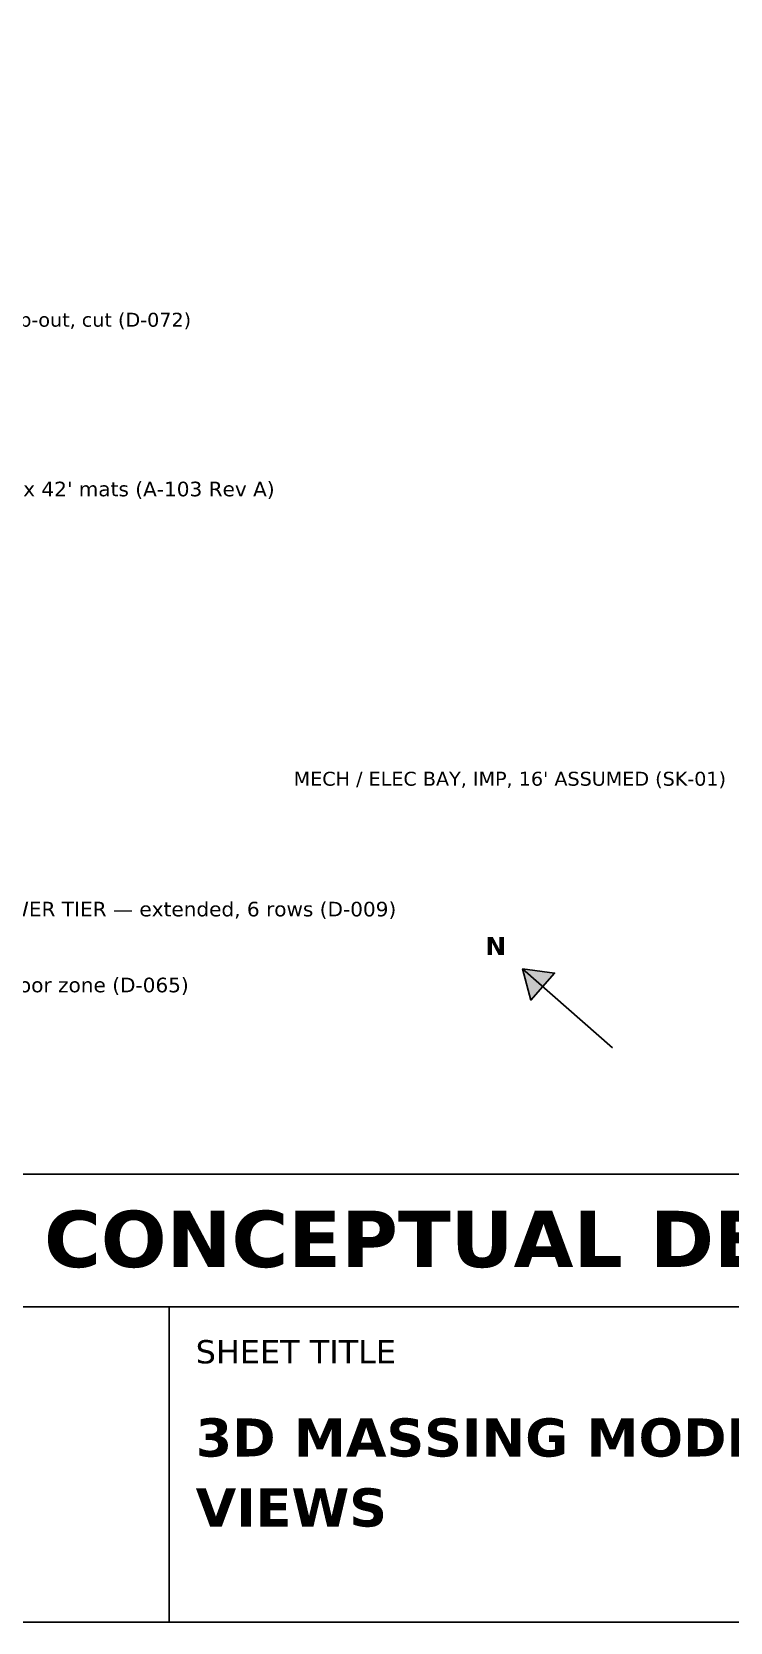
# Model space of a CAD drawing. Header units: inches. Extents: x 0.5 to 16.5, y 0.5 to 10.5.
# Drawn here: x 6.286 to 8.39, y 0.5 to 5.293 of the extents above; entities that cross this region are included whole.
import ezdxf
from ezdxf.enums import TextEntityAlignment as Align

# ---------------------------------------------------------------- set-up
doc = ezdxf.new("R2010")
doc.units = ezdxf.units.IN
doc.header["$MEASUREMENT"] = 0
doc.layers.add('A-ANNO-TEXT', color=7, linetype='Continuous')
doc.layers.add('G-ANNO-TTLB', color=7, linetype='Continuous')
doc.styles.add('KS-BOLD', font='DejaVuSans-Bold.ttf')
doc.styles.add('KS-REG', font='DejaVuSans.ttf')

msp = doc.modelspace()

# ---------------------------------------------------------------- hatches: boundary and pattern name
at = {"layer": 'A-ANNO-TEXT', "true_color": 0x000000}
msp.add_hatch(color=7, dxfattribs=at).paths.add_polyline_path([(7.7648, 2.4689), (7.79, 2.3748), (7.8613, 2.4559)])

# ---------------------------------------------------------------- linework, layer by layer
at = {"layer": 'A-ANNO-TEXT'}
msp.add_line((8.0352, 2.2311), (7.7648, 2.4689), dxfattribs=at)
msp.add_lwpolyline([(7.7648, 2.4689), (7.79, 2.3748), (7.8613, 2.4559)], close=True, dxfattribs=at)
at = {"layer": 'G-ANNO-TTLB'}
for p, q in [((0.5, 1.45), (16.5, 1.45)), ((6.7, 0.5), (6.7, 1.45))]:
    msp.add_line(p, q, dxfattribs=at)
for points in [[(0.5, 0.5), (16.5, 0.5), (16.5, 10.5), (0.5, 10.5)], [(0.5, 1.45), (16.5, 1.45), (16.5, 1.85), (0.5, 1.85)]]:
    msp.add_lwpolyline(points, close=True, dxfattribs=at)

# ---------------------------------------------------------------- texts
at = {"layer": 'A-ANNO-TEXT', "style": 'KS-REG'}
for s, height, p in [('restroom bump-out, cut (D-072)', 0.042, (5.8391, 4.4039)), ("EVENT FLOOR 120' x 144' + 4 x 42' mats (A-103 Rev A)", 0.044, (5.333, 3.8928)), ('TELESCOPIC LOWER TIER — extended, 6 rows (D-009)', 0.044, (5.7465, 2.6269)), ('SCREENING BAY floor zone (D-065)', 0.044, (5.6981, 2.3982))]:
    msp.add_text(s, height=height, dxfattribs=at).set_placement(p)
msp.add_text("MECH / ELEC BAY, IMP, 16' ASSUMED (SK-01)", height=0.042, dxfattribs=at).set_placement((8.3775, 3.0207), align=Align.RIGHT)
at = {"layer": 'A-ANNO-TEXT', "style": 'KS-BOLD'}
msp.add_text('N', height=0.055, dxfattribs=at).set_placement((7.6837, 2.5102), align=Align.CENTER)
at = {"layer": 'G-ANNO-TTLB', "style": 'KS-BOLD'}
msp.add_text('PRELIMINARY — CONCEPTUAL DESIGN — NOT FOR CONSTRUCTION', height=0.17, dxfattribs=at).set_placement((8.5, 1.57), align=Align.CENTER)
at = {"layer": 'G-ANNO-TTLB'}
for s, height, style, p in [('SHEET TITLE', 0.07, 'KS-REG', (6.78, 1.28)), ('3D MASSING MODEL', 0.115, 'KS-BOLD', (6.78, 0.9992)), ('VIEWS', 0.115, 'KS-BOLD', (6.78, 0.7883))]:
    msp.add_text(s, height=height, dxfattribs=dict(at, style=style)).set_placement(p)

doc.saveas('drawing.dxf')
